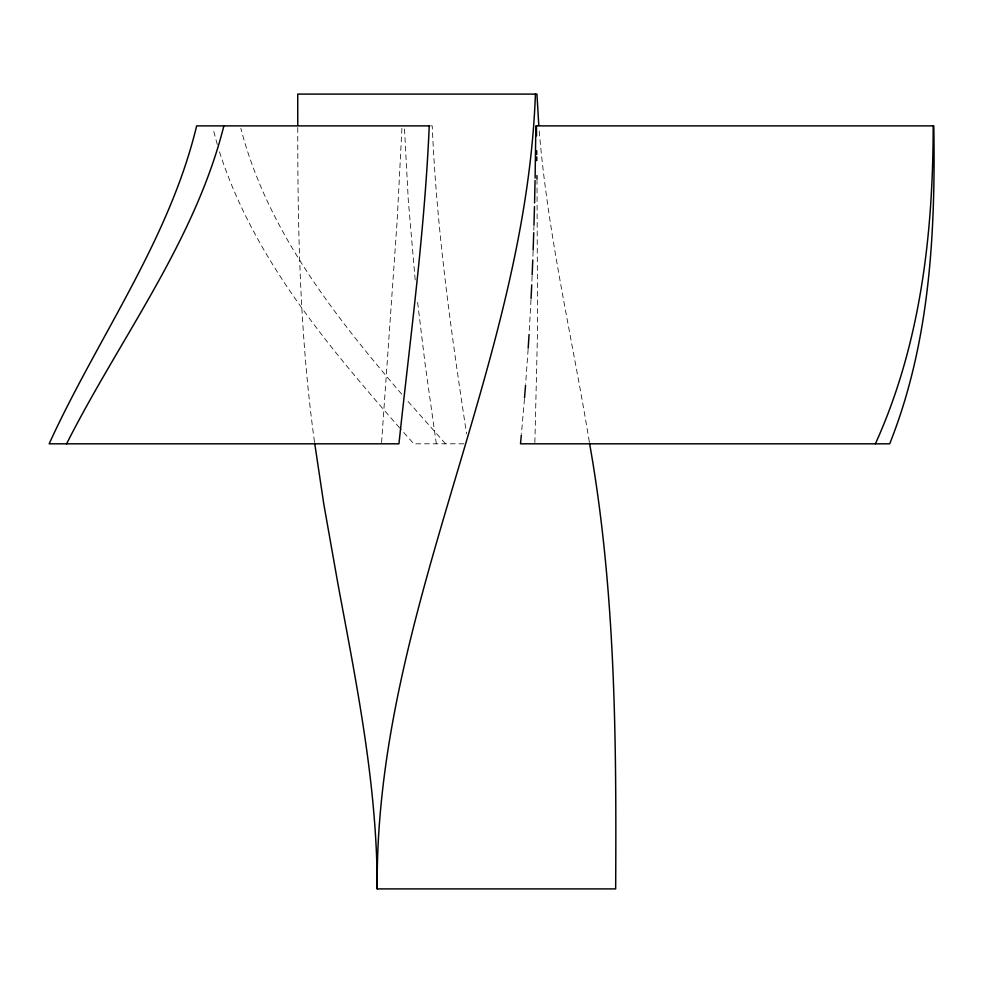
<?xml version="1.0" encoding="UTF-8"?>
<svg xmlns="http://www.w3.org/2000/svg" width="983" height="983" viewBox="0 0 983 983"><rect width="100%" height="100%" fill="white"/><g stroke="black" fill="none" stroke-linecap="round" stroke-linejoin="round"><path stroke-width="0.74" stroke-dasharray="4.92 3.69" d="M533.818 230.206L533.929 226.483M401.924 128.368L397.181 220.266L381.576 442.571M533.105 251.316L532.823 258.762M534.875 442.571L537.578 329.551L537.001 180.528M532.11 276.149L531.778 283.608M531.004 299.754L529.137 333.286M528.117 349.432L525.622 384.206M524.443 399.098L521.432 433.872M430.48 125.885L432.225 125.885C436.624 229.199 451.05 331.738 466.569 433.872M463.841 443.812L413.818 443.812L400.548 428.907M445.557 443.812L405.967 399.098M399.663 427.912C327.069 344.996 253.172 257.521 219.123 150.718M401.666 394.134C334.343 315.359 267.253 230.563 240.86 128.368M217.268 144.513L213.004 128.368M589.308 441.822C572.253 337.157 547.347 233.561 538.979 127.618M436.329 443.812L425.147 364.324L417.308 299.754M314.486 441.822C300.073 337.759 297.665 232.541 297.763 127.618M415.182 279.885L408.301 200.397L404.468 128.368"/><path stroke-width="1.47" d="M589.505 443.063C615.677 590.156 616.452 739.99 615.665 888.902L377.214 888.902C374.806 614.24 525.5 367.077 535.416 94.098M933.186 125.885C933.15 234.089 920.506 344.308 875.386 443.812M535.108 178.046L535.858 125.885L933.801 125.885C935.558 233.143 929.906 342.981 889.689 443.812L520.511 443.812L521.322 435.113M535.059 180.528L534.568 202.879M534.482 206.602L533.966 225.242M533.732 232.688L533.142 250.075M532.774 260.016L532.159 274.908M531.717 284.849L531.066 298.513M529.063 334.527L528.19 348.179M525.524 385.447L524.541 397.857M223.866 125.885C194.659 241.99 119.803 338.422 66.586 443.812M314.658 443.063L323.776 503.923L338.066 584.639C356.768 685.126 377.312 786.24 377.214 888.902M538.782 125.136L536.939 94.098L297.738 94.098L297.763 125.136M536.951 175.564L536.988 179.287M536.693 150.718L536.73 154.454M536.755 156.936L536.792 160.659M536.558 135.814L536.472 125.885M429.239 125.885C424.681 232.32 410.23 337.968 398.938 443.812L49.15 443.812C97.636 337.624 169.027 240.761 196.649 125.885L429.239 125.885"/></g></svg>
